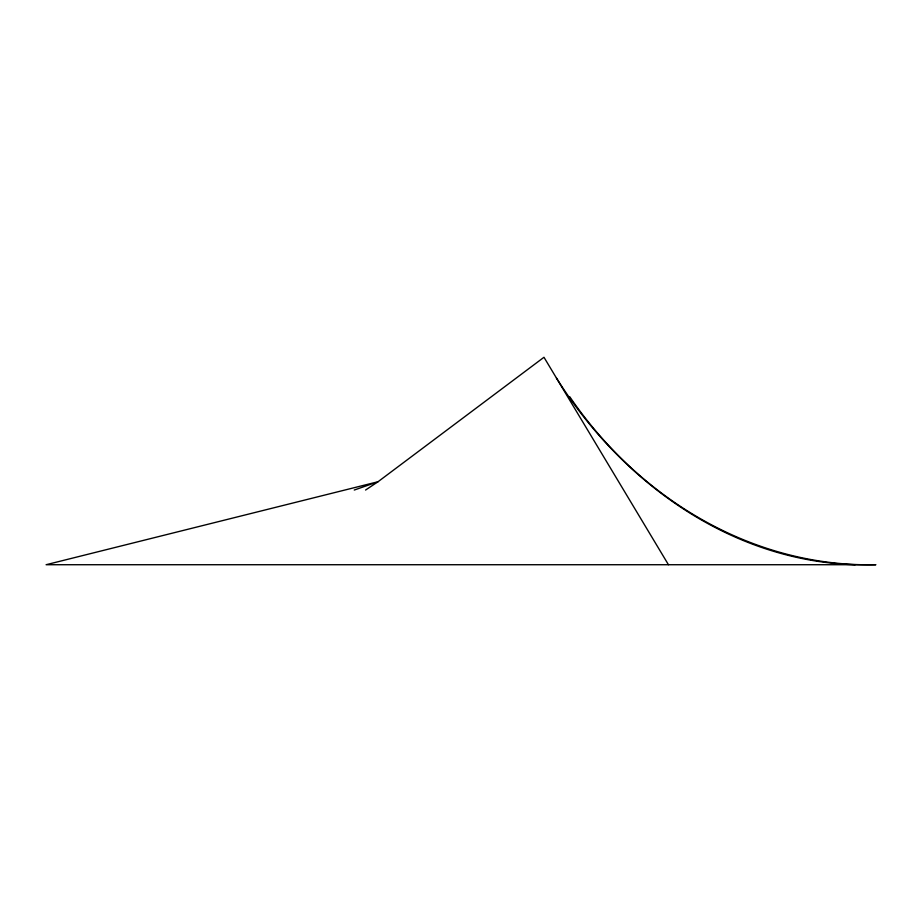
<?xml version="1.0" encoding="UTF-8"?>
<svg xmlns="http://www.w3.org/2000/svg" width="922" height="922" viewBox="0 0 922 922"><rect width="100%" height="100%" fill="white"/><g stroke="black" fill="none" stroke-linecap="round" stroke-linejoin="round"><path stroke-width="1.38" d="M365.573 490.043L378.02 481.745L543.98 357.275L668.45 564.725M354.255 490.043L378.02 481.745L46.1 564.725L875.9 564.725C751.649 567.456 638.416 497.65 569.704 396.691M855.155 564.725C730.109 560.991 621.14 481.491 556.427 378.02"/></g></svg>
